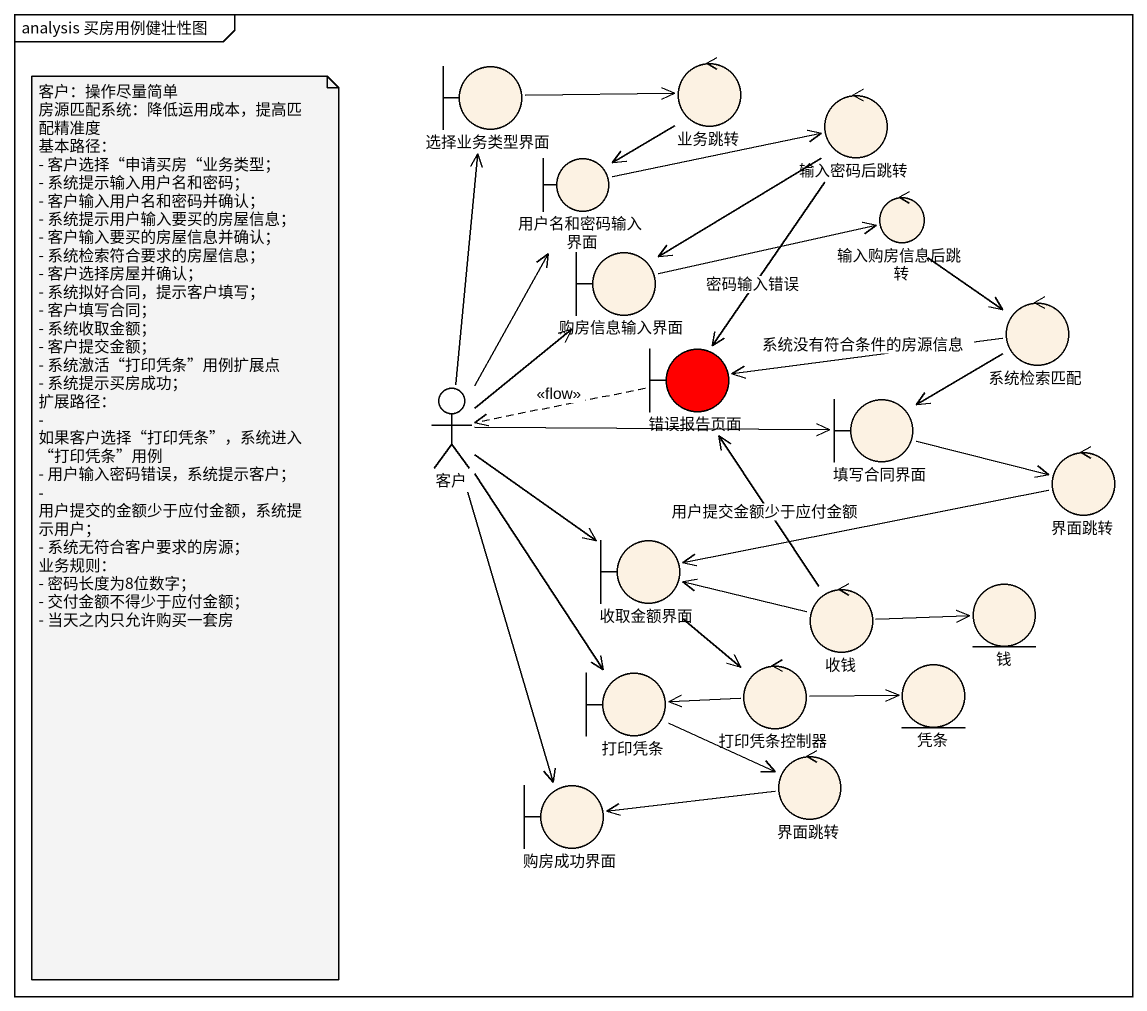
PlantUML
@startuml
mainframe analysis 买房用例健壮性图
boundary 选择业务类型界面 #FCF2E3
control 业务跳转 #FCF2E3
control 输入密码后跳转 #FCF2E3
boundary 用户名和密码输入界面 #FCF2E3
control 输入购房信息后跳转 #FCF2E3
boundary 购房信息输入界面 #FCF2E3
boundary 错误报告页面 #FF0000
control 系统检索匹配 #FCF2E3
actor 客户
boundary 填写合同界面 #FCF2E3
control 界面跳转 #FCF2E3
boundary 收取金额界面 #FCF2E3
control 收钱 #FCF2E3
entity 钱 #FCF2E3
boundary 打印凭条 #FCF2E3
control 打印凭条控制器 #FCF2E3
entity 凭条 #FCF2E3
boundary 购房成功界面 #FCF2E3
control "界面跳转" as 界面跳转_2 #FCF2E3
选择业务类型界面 -right-> 业务跳转
业务跳转 --> 用户名和密码输入界面
输入密码后跳转 --> 购房信息输入界面
输入密码后跳转 --> 错误报告页面 : 密码输入错误
用户名和密码输入界面 -right-> 输入密码后跳转
输入购房信息后跳转 --> 系统检索匹配
购房信息输入界面 -right-> 输入购房信息后跳转
错误报告页面 .left.> 客户 : <<flow>>
系统检索匹配 -left-> 错误报告页面 : 系统没有符合条件的房源信息
系统检索匹配 --> 填写合同界面
客户 -up-> 选择业务类型界面
客户 -up-> 用户名和密码输入界面
客户 -up-> 购房信息输入界面
客户 -right-> 填写合同界面
客户 --> 收取金额界面
客户 --> 打印凭条
客户 --> 购房成功界面
填写合同界面 -right-> 界面跳转
界面跳转 -left-> 收取金额界面
收取金额界面 <-right- 收钱
收取金额界面 --> 打印凭条控制器
收钱 -up-> 错误报告页面 : 用户提交金额少于应付金额
收钱 -right-> 钱
打印凭条 -right-> 界面跳转_2
打印凭条控制器 -left-> 打印凭条
打印凭条控制器 -right-> 凭条
界面跳转_2 -left-> 购房成功界面
note as N1
  客户：操作尽量简单
  房源匹配系统：降低运用成本，提高匹配精准度
  基本路径：
  - 客户选择“申请买房“业务类型；
  - 系统提示输入用户名和密码；
  - 客户输入用户名和密码并确认；
  - 系统提示用户输入要买的房屋信息；
  - 客户输入要买的房屋信息并确认；
  - 系统检索符合要求的房屋信息；
  - 客户选择房屋并确认；
  - 系统拟好合同，提示客户填写；
  - 客户填写合同；
  - 系统收取金额；
  - 客户提交金额；
  - 系统激活“打印凭条”用例扩展点
  - 系统提示买房成功；
  扩展路径：
  - 如果客户选择“打印凭条”，系统进入“打印凭条”用例
  - 用户输入密码错误，系统提示客户；
  - 用户提交的金额少于应付金额，系统提示用户；
  - 系统无符合客户要求的房源；
  业务规则：
  - 密码长度为8位数字；
  - 交付金额不得少于应付金额；
  - 当天之内只允许购买一套房
end note
@enduml
